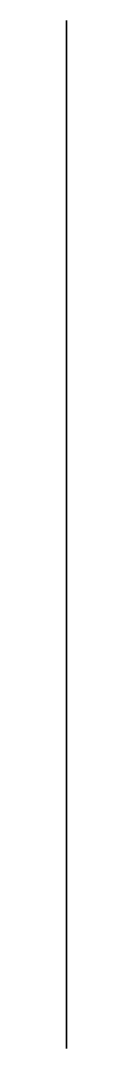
# Model space of a CAD drawing. Extents: x 0 to 0, y -2 to 0.
import ezdxf

# ---------------------------------------------------------------- set-up
doc = ezdxf.new("R2010")
doc.units = 0
doc.layers.add('FLAG', color=1, linetype='CONTINUOUS')

msp = doc.modelspace()

# ---------------------------------------------------------------- linework, layer by layer
at = {"layer": 'FLAG'}
for points in [[(0, -1, 8.25), (0, 0, 8.37), (0, 0, 9.59), (0, -1, 9.52)], [(0, -1, 9.52), (0, 0, 9.59), (0, 0, 8.37), (0, -1, 8.25)], [(0, -2, 9.5), (0, -1, 9.52), (0, -1, 8.25), (0, -2, 8.29)], [(0, -2, 8.29), (0, -1, 8.25), (0, -1, 9.52), (0, -2, 9.5)]]:
    msp.add_3dface(points, dxfattribs=at)

doc.saveas('drawing.dxf')
